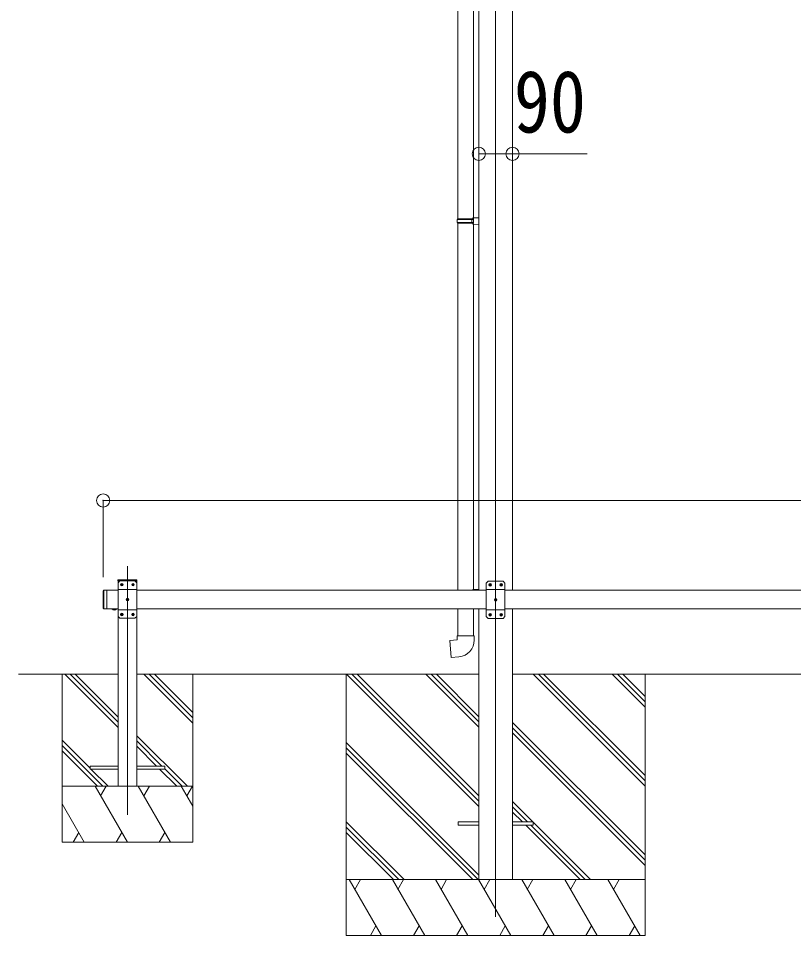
# Model space of a CAD drawing. Units: millimetres at full size; details may follow other scales. Extents: x -9783 to 9892, y -6828 to 6752.
# Drawn here: x -2364 to -288, y -4157 to -1700 of the extents above; entities that cross this region are included whole.
import ezdxf
from ezdxf.enums import TextEntityAlignment as Align

# ---------------------------------------------------------------- set-up
doc = ezdxf.new("R2010")
doc.units = ezdxf.units.MM
doc.header["$LTSCALE"] = 35
doc.header["$PDMODE"] = 32
doc.header["$PDSIZE"] = 35
for name, color, linetype, lineweight in [('0-0_0', 7, 'Continuous', 9), ('0-1_本体', 4, 'Continuous', 9), ('0-2_部品', 7, 'Continuous', 9), ('0-4_TABLE1', 3, 'Continuous', 9), ('0-5_DIM1', 3, 'Continuous', 9), ('0-8_PARTS2', 2, 'Continuous', 9), ('0-A_寸法', 6, 'Continuous', 9)]:
    doc.layers.add(name, color=color, linetype=linetype, lineweight=lineweight)
doc.styles.add('ＭＳ ゴシック', font='')
doc.styles.get('ＭＳ ゴシック').set_extended_font_data('MS Gothic')

msp = doc.modelspace()

# ---------------------------------------------------------------- linework, layer by layer
at = {"layer": '0-0_0'}
for p, q in [((-2096.9, -3456.63), (-2363.91, -3456.63)), ((-2246.9, -3906.63), (-2246.9, -3456.63)), ((-2096.9, -3599.4), (-2239.67, -3456.63)), ((-2096.9, -3585.25), (-2225.53, -3456.63)), ((-2096.9, -3571.11), (-2211.39, -3456.63)), ((-1131.1, -3456.63), (-2046.9, -3456.63)), ((-1896.9, -3587.26), (-2027.54, -3456.63)), ((-1896.9, -3573.12), (-2013.4, -3456.63)), ((-1896.9, -3558.98), (-1999.25, -3456.63)), ((-1896.9, -3456.63), (-1896.9, -3906.63)), ((-1485.9, -3456.63), (-1485.9, -4156.63)), ((-1131.1, -3810.69), (-1485.17, -3456.63)), ((-1131.1, -3796.55), (-1471.03, -3456.63)), ((-1131.1, -3782.41), (-1456.88, -3456.63)), ((-1131.1, -3598.56), (-1273.04, -3456.63)), ((-1131.1, -3584.42), (-1258.89, -3456.63)), ((-1131.1, -3570.28), (-1244.75, -3456.63)), ((339.1, -3456.63), (-1040.7, -3456.63)), ((-685.9, -3756.42), (-985.69, -3456.63)), ((-685.9, -3742.27), (-971.55, -3456.63)), ((-685.9, -3728.13), (-957.41, -3456.63)), ((-685.9, -3544.29), (-773.56, -3456.63)), ((-685.9, -3530.14), (-759.42, -3456.63)), ((-685.9, -3516), (-745.27, -3456.63)), ((-685.9, -3456.63), (-685.9, -4156.63)), ((-685.9, -3940.26), (-1040.7, -3585.47)), ((-685.9, -3954.41), (-1040.7, -3599.61)), ((-2171.9, -3708.24), (-2246.9, -3633.24)), ((-1911.38, -3756.63), (-2046.9, -3621.11)), ((-1979.52, -3702.63), (-2046.9, -3635.25)), ((-685.9, -3968.55), (-1040.7, -3613.75)), ((-2137.66, -3756.63), (-2246.9, -3647.39)), ((-1993.67, -3702.63), (-2046.9, -3649.4)), ((-1131.1, -3994.54), (-1485.9, -3639.74)), ((-1133.15, -4006.63), (-1485.9, -3653.89)), ((-2151.8, -3756.63), (-2246.9, -3661.53)), ((-1147.3, -4006.63), (-1485.9, -3668.03)), ((-2123.51, -3756.63), (-2169.51, -3710.63)), ((-1939.67, -3756.63), (-1985.67, -3710.63)), ((-1925.52, -3756.63), (-1971.9, -3710.25)), ((-1896.9, -3756.63), (-2246.9, -3756.63)), ((-2071.91, -3906.63), (-2158.51, -3756.63)), ((-2143.51, -3782.61), (-2128.51, -3756.63)), ((-1956.44, -3906.63), (-2043.04, -3756.63)), ((-2028.04, -3782.61), (-2013.04, -3756.63)), ((-1896.9, -3809.75), (-1927.57, -3756.63)), ((-1912.57, -3782.61), (-1897.57, -3756.63)), ((-2187.38, -3906.63), (-2246.9, -3803.53)), ((-831.67, -4006.63), (-1040.7, -3797.6)), ((-1000.31, -3852.13), (-1040.7, -3811.74)), ((-1014.45, -3852.13), (-1040.7, -3825.88)), ((-1331.15, -4006.63), (-1485.9, -3851.87)), ((-2202.38, -3880.65), (-2217.38, -3906.63)), ((-2086.91, -3880.65), (-2101.91, -3906.63)), ((-1971.44, -3880.65), (-1986.43, -3906.63)), ((-1345.29, -4006.63), (-1485.9, -3866.02)), ((-1359.43, -4006.63), (-1485.9, -3880.16)), ((-859.95, -4006.63), (-1005.45, -3861.13)), ((-845.81, -4006.63), (-991.31, -3861.13)), ((-1896.9, -3906.63), (-2246.9, -3906.63)), ((-1485.9, -4006.63), (-685.9, -4006.63)), ((-1391.43, -4156.63), (-1478.03, -4006.63)), ((-1448.03, -4006.63), (-1463.03, -4032.61)), ((-1275.96, -4156.63), (-1362.56, -4006.63)), ((-1332.56, -4006.63), (-1347.56, -4032.61)), ((-1160.49, -4156.63), (-1247.09, -4006.63)), ((-1232.09, -4032.61), (-1217.09, -4006.63)), ((-1045.02, -4156.63), (-1131.62, -4006.63)), ((-1116.62, -4032.61), (-1101.62, -4006.63)), ((-929.55, -4156.63), (-1016.15, -4006.63)), ((-1001.15, -4032.61), (-986.15, -4006.63)), ((-814.08, -4156.63), (-900.68, -4006.63)), ((-885.68, -4032.61), (-870.68, -4006.63)), ((-698.61, -4156.63), (-785.21, -4006.63)), ((-770.21, -4032.61), (-755.21, -4006.63)), ((-1406.43, -4130.65), (-1421.43, -4156.63)), ((-1290.96, -4130.65), (-1305.96, -4156.63)), ((-1175.49, -4130.65), (-1190.49, -4156.63)), ((-1060.02, -4130.65), (-1075.02, -4156.63)), ((-944.55, -4130.65), (-959.55, -4156.63)), ((-829.08, -4130.65), (-844.08, -4156.63)), ((-713.61, -4130.65), (-728.61, -4156.63)), ((-685.9, -4156.63), (-1485.9, -4156.63))]:
    msp.add_line(p, q, dxfattribs=at)
at = {"layer": '0-1_本体'}
for p, q in [((-1131.1, -830.25), (-1131.1, -3231.63)), ((-1040.7, -830.25), (-1040.7, -3231.63)), ((-1131.1, -3281.63), (-1131.1, -4006.63)), ((-1040.7, -3281.63), (-1040.7, -4006.63))]:
    msp.add_line(p, q, dxfattribs=at)
at = {"layer": '0-2_部品'}
for p, q in [((-1187.1, -1142.69), (-1187.1, -2236.88)), ((-1145.1, -1145.25), (-1145.1, -2234.32)), ((-1147.1, -2234.38), (-1131.1, -2233.9)), ((-1147.1, -2236.38), (-1147.1, -2234.38)), ((-1131.1, -2233.9), (-1131.1, -2251.85)), ((-1189.1, -2238.88), (-1188.1, -2236.88)), ((-1189.1, -2238.88), (-1145.1, -2238.88)), ((-1189.1, -2238.88), (-1189.1, -2246.88)), ((-1189.1, -2246.88), (-1145.1, -2246.88)), ((-1189.1, -2246.88), (-1188.1, -2248.88)), ((-1188.1, -2236.88), (-1145.1, -2236.88)), ((-1188.1, -2248.88), (-1145.1, -2248.88)), ((-1187.1, -2248.88), (-1187.1, -3231.63)), ((-1149.58, -2238.88), (-1150.01, -2236.88)), ((-1147.1, -2236.38), (-1145.1, -2236.38)), ((-1147.1, -2251.38), (-1147.1, -2249.38)), ((-1147.1, -2251.38), (-1131.1, -2251.85)), ((-1145.1, -2251.43), (-1145.13, -3229.48)), ((-1147.1, -3229.54), (-1131.1, -3229.06)), ((-1147.1, -3231.54), (-1147.1, -3229.54)), ((-1147.1, -3231.54), (-1145.1, -3231.54)), ((-1145.1, -3231.63), (-1145.1, -3231.54)), ((-1131.1, -3229.06), (-1131.1, -3231.63)), ((-1187.1, -3281.63), (-1187.1, -3354.04)), ((-1145.1, -3281.63), (-1145.1, -3354.04)), ((-1189.1, -3354.04), (-1143.1, -3354.04)), ((-1189.1, -3364.04), (-1189.1, -3354.04)), ((-1143.1, -3354.04), (-1143.1, -3364.95))]:
    msp.add_line(p, q, dxfattribs=at)
at = {"layer": '0-2_部品', "color": 4}
for p, q in [((-2046.9, -3702.63), (-1971.9, -3702.63)), ((-2096.9, -3710.63), (-2171.9, -3710.63)), ((-1185.9, -3852.13), (-1185.9, -3861.13)), ((-1131.1, -3852.13), (-1185.9, -3852.13)), ((-985.9, -3852.13), (-1040.7, -3852.13)), ((-985.9, -3852.13), (-985.9, -3861.13)), ((-1131.1, -3861.13), (-1185.9, -3861.13)), ((-985.9, -3861.13), (-1040.7, -3861.13))]:
    msp.add_line(p, q, dxfattribs=at)
at = {"layer": '0-2_部品'}
for points in [[(-1149.58, -2238.88), (-1149.58, -2246.88), (-1150.01, -2248.88)], [(-1147.1, -2249.38), (-1145.1, -2249.38), (-1145.1, -2236.38)], [(-1184.18, -3409.78), (-1205.02, -3411.6), (-1209.03, -3365.78), (-1189.1, -3364.04)]]:
    msp.add_lwpolyline(points, dxfattribs=at)
at = {"layer": '0-2_部品', "color": 4}
for points in [[(-2171.9, -3710.63), (-2171.9, -3702.63), (-2096.9, -3702.63)], [(-1971.9, -3702.63), (-1971.9, -3710.63), (-2046.9, -3710.63)]]:
    msp.add_lwpolyline(points, dxfattribs=at)
at = {"layer": '0-2_部品'}
msp.add_arc((-1188.1, -3364.95), 45, 275, 0, dxfattribs=at)
at = {"layer": '0-4_TABLE1'}
for p, q in [((-2097.2, -3206.63), (-2097.1, -3204.58)), ((-2097.2, -3206.63), (-2046.6, -3206.63)), ((-2091.9, -3206.63), (-2096.9, -3211.63)), ((-2096.9, -3301.63), (-2096.9, -3211.63)), ((-2096.1, -3203.63), (-2047.71, -3203.63)), ((-2091.9, -3206.63), (-2051.9, -3206.63)), ((-2088.16, -3217.05), (-2089, -3217.05)), ((-2085.64, -3216.21), (-2084.8, -3216.21)), ((-2058.16, -3217.05), (-2059, -3217.05)), ((-2055.64, -3216.21), (-2054.8, -3216.21)), ((-2051.9, -3206.63), (-2046.9, -3211.63)), ((-2046.9, -3211.63), (-2046.9, -3301.63)), ((-2046.6, -3206.63), (-2046.71, -3204.58)), ((-1105.9, -3207.16), (-1110.9, -3212.16)), ((-1110.9, -3302.16), (-1110.9, -3212.16)), ((-1105.9, -3207.16), (-1065.9, -3207.16)), ((-1102.16, -3217.58), (-1103, -3217.58)), ((-1099.64, -3216.74), (-1098.8, -3216.74)), ((-1072.16, -3217.58), (-1073, -3217.58)), ((-1069.64, -3216.74), (-1068.8, -3216.74)), ((-1065.9, -3207.16), (-1060.9, -3212.16)), ((-1060.9, -3212.16), (-1060.9, -3302.16)), ((-2136.9, -3233.63), (-2134.9, -3231.63)), ((-2136.9, -3233.63), (-2136.9, -3279.63)), ((-2134.9, -3231.63), (-2134.9, -3281.63)), ((-2126.9, -3231.63), (-2134.9, -3231.63)), ((-2126.9, -3231.63), (-2126.9, -3281.63)), ((-2096.9, -3229.33), (-2046.9, -3229.33)), ((-1110.9, -3229.86), (-1060.9, -3229.86)), ((-2073.16, -3257.05), (-2074, -3257.05)), ((-2070.64, -3256.21), (-2069.8, -3256.21)), ((-1087.16, -3257.58), (-1088, -3257.58)), ((-1084.64, -3256.74), (-1083.8, -3256.74)), ((-2136.9, -3279.63), (-2134.9, -3281.63)), ((-2126.9, -3281.63), (-2134.9, -3281.63)), ((-2101, -3281.63), (-2112.8, -3281.63)), ((-2112.8, -3281.63), (-2112.8, -3282.14)), ((-2101, -3282.14), (-2112.8, -3282.14)), ((-2104.4, -3281.63), (-2109.4, -3281.63)), ((-2101, -3281.63), (-2101, -3282.14)), ((-2096.9, -3283.93), (-2046.9, -3283.93)), ((-1110.9, -3284.46), (-1060.9, -3284.46)), ((-2091.9, -3306.63), (-2096.9, -3301.63)), ((-2051.9, -3306.63), (-2091.9, -3306.63)), ((-2088.16, -3297.05), (-2089, -3297.05)), ((-2085.64, -3296.21), (-2084.8, -3296.21)), ((-2058.16, -3297.05), (-2059, -3297.05)), ((-2055.64, -3296.21), (-2054.8, -3296.21)), ((-2051.9, -3306.63), (-2046.9, -3301.63)), ((-1105.9, -3307.16), (-1110.9, -3302.16)), ((-1065.9, -3307.16), (-1105.9, -3307.16)), ((-1102.16, -3297.58), (-1103, -3297.58)), ((-1099.64, -3296.74), (-1098.8, -3296.74)), ((-1072.16, -3297.58), (-1073, -3297.58)), ((-1069.64, -3296.74), (-1068.8, -3296.74)), ((-1065.9, -3307.16), (-1060.9, -3302.16))]:
    msp.add_line(p, q, dxfattribs=at)
for points in [[(-2089, -3217.05), (-2089, -3216.21), (-2088.16, -3216.21)], [(-2087.32, -3215.37), (-2087.32, -3214.53), (-2086.48, -3214.53), (-2086.48, -3215.37)], [(-2086.48, -3217.89), (-2086.48, -3218.73), (-2087.32, -3218.73), (-2087.32, -3217.89)], [(-2084.8, -3216.21), (-2084.8, -3217.05), (-2085.64, -3217.05)], [(-2059, -3217.05), (-2059, -3216.21), (-2058.16, -3216.21)], [(-2057.32, -3215.37), (-2057.32, -3214.53), (-2056.48, -3214.53), (-2056.48, -3215.37)], [(-2056.48, -3217.89), (-2056.48, -3218.73), (-2057.32, -3218.73), (-2057.32, -3217.89)], [(-2054.8, -3216.21), (-2054.8, -3217.05), (-2055.64, -3217.05)], [(-1103, -3217.58), (-1103, -3216.74), (-1102.16, -3216.74)], [(-1101.32, -3215.9), (-1101.32, -3215.06), (-1100.48, -3215.06), (-1100.48, -3215.9)], [(-1098.8, -3216.74), (-1098.8, -3217.58), (-1099.64, -3217.58)], [(-1073, -3217.58), (-1073, -3216.74), (-1072.16, -3216.74)], [(-1071.32, -3215.9), (-1071.32, -3215.06), (-1070.48, -3215.06), (-1070.48, -3215.9)], [(-1068.8, -3216.74), (-1068.8, -3217.58), (-1069.64, -3217.58)], [(-1100.48, -3218.42), (-1100.48, -3219.26), (-1101.32, -3219.26), (-1101.32, -3218.42)], [(-1070.48, -3218.42), (-1070.48, -3219.26), (-1071.32, -3219.26), (-1071.32, -3218.42)], [(-2074, -3257.05), (-2074, -3256.21), (-2073.16, -3256.21)], [(-2072.32, -3255.37), (-2072.32, -3254.53), (-2071.48, -3254.53), (-2071.48, -3255.37)], [(-2071.48, -3257.89), (-2071.48, -3258.73), (-2072.32, -3258.73), (-2072.32, -3257.89)], [(-2069.8, -3256.21), (-2069.8, -3257.05), (-2070.64, -3257.05)], [(-1088, -3257.58), (-1088, -3256.74), (-1087.16, -3256.74)], [(-1086.32, -3255.9), (-1086.32, -3255.06), (-1085.48, -3255.06), (-1085.48, -3255.9)], [(-1085.48, -3258.42), (-1085.48, -3259.26), (-1086.32, -3259.26), (-1086.32, -3258.42)], [(-1083.8, -3256.74), (-1083.8, -3257.58), (-1084.64, -3257.58)], [(-2109.35, -3284.35), (-2108.05, -3281.68), (-2106.9, -3281.07)], [(-2104.45, -3284.35), (-2105.75, -3281.68), (-2106.9, -3281.07)], [(-2089, -3297.05), (-2089, -3296.21), (-2088.16, -3296.21)], [(-2087.32, -3295.37), (-2087.32, -3294.53), (-2086.48, -3294.53), (-2086.48, -3295.37)], [(-2086.48, -3297.89), (-2086.48, -3298.73), (-2087.32, -3298.73), (-2087.32, -3297.89)], [(-2084.8, -3296.21), (-2084.8, -3297.05), (-2085.64, -3297.05)], [(-2059, -3297.05), (-2059, -3296.21), (-2058.16, -3296.21)], [(-2057.32, -3295.37), (-2057.32, -3294.53), (-2056.48, -3294.53), (-2056.48, -3295.37)], [(-2056.48, -3297.89), (-2056.48, -3298.73), (-2057.32, -3298.73), (-2057.32, -3297.89)], [(-2054.8, -3296.21), (-2054.8, -3297.05), (-2055.64, -3297.05)], [(-1103, -3297.58), (-1103, -3296.74), (-1102.16, -3296.74)], [(-1101.32, -3295.9), (-1101.32, -3295.06), (-1100.48, -3295.06), (-1100.48, -3295.9)], [(-1100.48, -3298.42), (-1100.48, -3299.26), (-1101.32, -3299.26), (-1101.32, -3298.42)], [(-1098.8, -3296.74), (-1098.8, -3297.58), (-1099.64, -3297.58)], [(-1073, -3297.58), (-1073, -3296.74), (-1072.16, -3296.74)], [(-1071.32, -3295.9), (-1071.32, -3295.06), (-1070.48, -3295.06), (-1070.48, -3295.9)], [(-1070.48, -3298.42), (-1070.48, -3299.26), (-1071.32, -3299.26), (-1071.32, -3298.42)], [(-1068.8, -3296.74), (-1068.8, -3297.58), (-1069.64, -3297.58)]]:
    msp.add_lwpolyline(points, dxfattribs=at)
for centre in [(-2086.9, -3216.63), (-2056.9, -3216.63), (-1100.9, -3217.16), (-1070.9, -3217.16), (-2071.9, -3256.63), (-1085.9, -3257.16), (-2086.9, -3296.63), (-2056.9, -3296.63), (-1100.9, -3297.16), (-1070.9, -3297.16)]:
    msp.add_circle(centre, 3.5, dxfattribs=at)
for centre, radius, start, end in [((-2096.1, -3204.63), 1, 90, 176.99989), ((-2088.16, -3215.37), 0.84, 270, 0), ((-2088.16, -3217.89), 0.84, 0, 90), ((-2085.64, -3215.37), 0.84, 180, 270), ((-2085.64, -3217.89), 0.84, 90, 180), ((-2058.16, -3215.37), 0.84, 270, 0), ((-2058.16, -3217.89), 0.84, 0, 90), ((-2055.64, -3215.37), 0.84, 180, 270), ((-2055.64, -3217.89), 0.84, 90, 180), ((-2047.71, -3204.63), 1, 3.00006, 90), ((-1102.16, -3215.9), 0.84, 270, 0), ((-1102.16, -3218.42), 0.84, 0, 90), ((-1099.64, -3215.9), 0.84, 180, 270), ((-1099.64, -3218.42), 0.84, 90, 180), ((-1072.16, -3215.9), 0.84, 270, 0), ((-1072.16, -3218.42), 0.84, 0, 90), ((-1069.64, -3215.9), 0.84, 180, 270), ((-1069.64, -3218.42), 0.84, 90, 180), ((-2073.16, -3255.37), 0.84, 270, 0), ((-2073.16, -3257.89), 0.84, 0, 90), ((-2070.64, -3255.37), 0.84, 180, 270), ((-2070.64, -3257.89), 0.84, 90, 180), ((-1087.16, -3255.9), 0.84, 270, 0), ((-1087.16, -3258.42), 0.84, 0, 90), ((-1084.64, -3255.9), 0.84, 180, 270), ((-1084.64, -3258.42), 0.84, 90, 180), ((-2106.9, -3276.71), 8.02, 222.61678, 317.38322), ((-2088.16, -3295.37), 0.84, 270, 0), ((-2088.16, -3297.89), 0.84, 0, 90), ((-2085.64, -3295.37), 0.84, 180, 270), ((-2085.64, -3297.89), 0.84, 90, 180), ((-2058.16, -3295.37), 0.84, 270, 0), ((-2058.16, -3297.89), 0.84, 0, 90), ((-2055.64, -3295.37), 0.84, 180, 270), ((-2055.64, -3297.89), 0.84, 90, 180), ((-1102.16, -3295.9), 0.84, 270, 0), ((-1102.16, -3298.42), 0.84, 0, 90), ((-1099.64, -3295.9), 0.84, 180, 270), ((-1099.64, -3298.42), 0.84, 90, 180), ((-1072.16, -3295.9), 0.84, 270, 0), ((-1072.16, -3298.42), 0.84, 0, 90), ((-1069.64, -3295.9), 0.84, 180, 270), ((-1069.64, -3298.42), 0.84, 90, 180)]:
    msp.add_arc(centre, radius, start, end, dxfattribs=at)
at = {"layer": '0-5_DIM1'}
for p, q in [((-2096.9, -3756.63), (-2096.9, -3206.63)), ((-2096.9, -3206.63), (-2046.9, -3206.63)), ((-2046.9, -3756.63), (-2046.9, -3206.63)), ((-2096.9, -3231.63), (-2126.9, -3231.63)), ((-1110.9, -3231.63), (-2046.9, -3231.63)), ((339.1, -3231.63), (-1060.9, -3231.63)), ((-2096.9, -3281.63), (-2126.9, -3281.63)), ((-1110.9, -3281.63), (-2046.9, -3281.63)), ((339.1, -3281.63), (-1060.9, -3281.63))]:
    msp.add_line(p, q, dxfattribs=at)
at = {"layer": '0-8_PARTS2'}
for p, q in [((-1085.9, -656.63), (-1085.9, -4106.63)), ((-2071.9, -3833.19), (-2071.9, -3167.15))]:
    msp.add_line(p, q, dxfattribs=at)
at = {"layer": '0-A_寸法'}
for p, q in [((-1130.9, -2062.73), (-1040.9, -2062.73)), ((-1040.9, -2062.73), (-840.9, -2062.73)), ((-2136.9, -2991.16), (-2136.9, -3196.92)), ((2865.09, -2991.16), (-2136.9, -2991.16))]:
    msp.add_line(p, q, dxfattribs=at)
for p in [(-1130.9, -2062.73), (-1040.9, -2062.73), (-2136.9, -2991.16)]:
    msp.add_point(p, dxfattribs=at)

# ---------------------------------------------------------------- texts
at = {"layer": '0-A_寸法', "color": 7, "style": 'ＭＳ ゴシック', "width": 0.85}
msp.add_text('90', height=166.8, dxfattribs=at).set_placement((-1037.15, -2055.73), align=Align.BOTTOM_LEFT)

doc.saveas('drawing.dxf')
